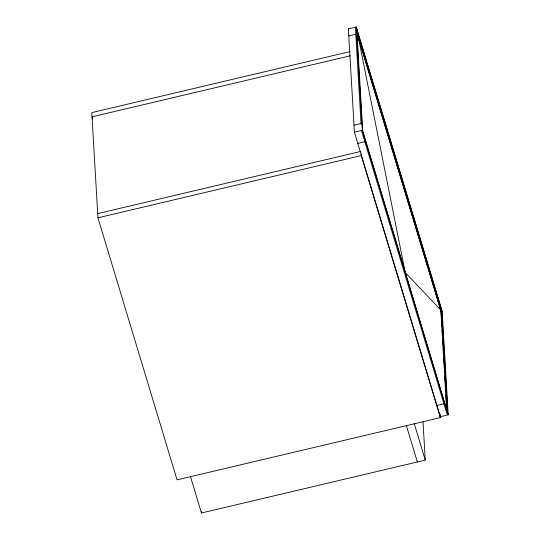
<?xml version="1.0" encoding="UTF-8"?>
<svg xmlns="http://www.w3.org/2000/svg" width="540" height="540" viewBox="0 0 540 540"><rect width="100%" height="100%" fill="white"/><g stroke="black" fill="none" stroke-linecap="round" stroke-linejoin="round"><path stroke-width="0.81" d="M356.265 27L348.361 28.87L354.416 132.192L440.309 416.691L448.207 414.821L442.159 311.499L356.265 27L362.313 130.329L448.207 414.821L362.711 130.889L356.771 29.43L356.265 27L405.263 272.579L442.159 311.499L356.771 29.43M348.773 35.883L355.799 34.223M350.17 51.556L91.793 112.61L97.949 217.809L177.066 479.844L440.363 417.623L440.188 414.585M350.413 55.762L92.036 116.822L92.718 119.063M354.004 125.179L361.024 123.525L355.442 28.141M357.804 143.424L364.824 141.764M97.706 213.604L360.18 151.578M97.949 217.809L361.246 155.588L361.152 153.907M436.921 405.459L443.941 403.799M190.404 476.361L201.46 513L425.264 460.114L423.016 421.646M362.711 130.889L362.313 130.329L354.416 132.192L354.611 132.476M441.281 311.702L356.569 31.887M357.345 34.067L440.836 310.615M441.308 312.174L441.079 311.425L441.477 318.134M348.59 29.612L348.361 28.87L348.617 30.085M361.024 123.525L361.253 124.267M446.695 407.268L446.918 408.017M361.436 130.538L446.877 413.532M361.246 155.588L440.363 417.623M414.207 423.475L425.264 460.114M406.31 425.345L417.366 461.977M439.546 413.039L440.309 416.691M447.701 412.391L441.761 310.932L440.883 311.141L446.648 409.563M441.619 320.652L441.963 326.531M442.166 329.886L442.503 335.759M442.706 339.12L443.05 344.993M443.245 348.354L443.59 354.226M443.786 357.581L444.13 363.461M444.326 366.815L444.67 372.688M444.865 376.049L445.21 381.922M445.406 385.276L445.75 391.156M445.945 394.511L446.29 400.39M446.486 403.745L446.735 407.943M437.886 300.476L437.92 300.942M358.776 38.434L358.803 38.907M201.366 511.319L201.46 513"/></g></svg>
